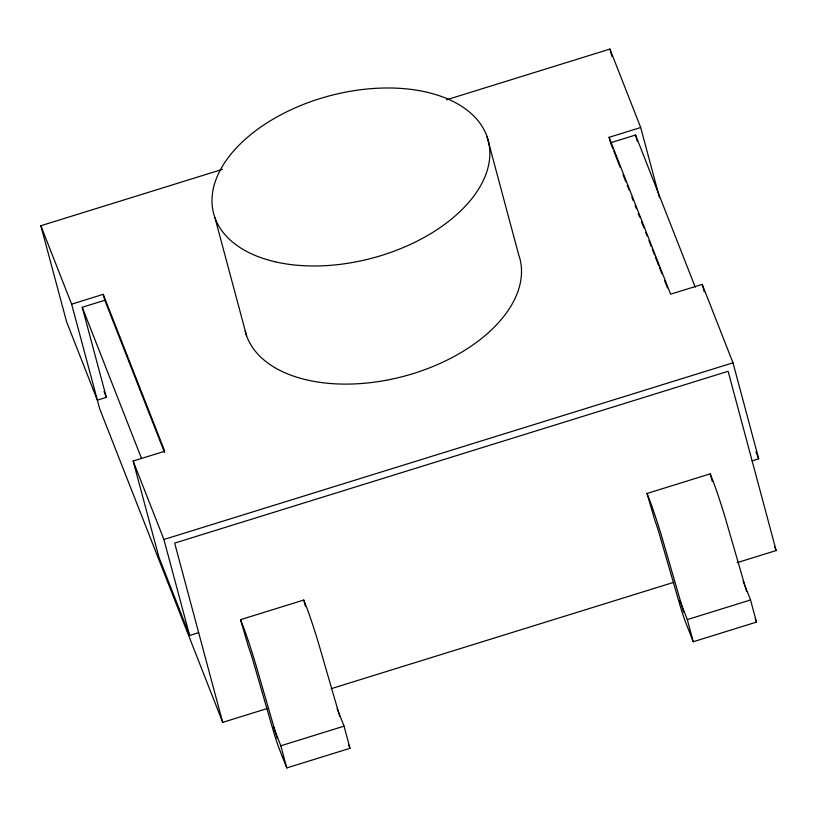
<?xml version="1.0" encoding="UTF-8"?>
<svg xmlns="http://www.w3.org/2000/svg" width="817" height="817" viewBox="0 0 817 817"><rect width="100%" height="100%" fill="white"/><g stroke="black" fill="none" stroke-linecap="round" stroke-linejoin="round"><path stroke-width="1.23" d="M164.493 452.424L104.811 300.268L82.231 307.274L106.363 397.348L97.335 400.146L66.565 321.714L40.85 225.737L222.418 169.364M446.644 99.766L609.931 49.071L640.691 127.503L659.493 197.643M40.85 225.737L71.62 304.169L103.228 294.355L164.758 451.229L133.151 461.043L158.866 557.02L189.626 635.463L198.664 632.654M610.248 141.688L609.084 137.317L640.691 127.503M695.247 287.175L635.565 135.019L610.544 142.781L612.852 148.684M752.11 460.839L758.707 458.797L732.992 362.819L702.222 284.377L670.614 294.191L609.084 137.317M133.151 461.043L163.911 539.486L732.992 362.819M337.104 708.431L344.049 726.15L349.993 748.301L286.757 767.929L279.22 748.709A16.861 0.899 72.8 0 1 273.215 730.429L253.056 660.841A12.735 0.684 72.8 0 0 248.511 647.033L240.525 619.664L303.761 600.035L306.804 607.828A41.187 2.206 72.8 0 1 319.294 645.849L339.749 716.407M743.164 581.163L750.537 599.964L756.471 622.115L693.245 641.743L685.708 622.523A16.861 0.899 72.8 0 1 679.693 604.243L659.533 534.655A12.735 0.684 72.8 0 0 654.999 520.848L647.013 493.468L710.249 473.84L713.282 481.642A41.187 2.206 72.8 0 1 725.782 519.663L746.575 591.406M71.62 304.169L99.633 408.612L222.694 722.361L267.802 708.359M331.191 688.68L673.749 582.337M737.138 562.658L776.15 550.546L728.121 371.286L174.664 543.101L222.694 722.361M273.45 726.977L280.823 745.778L344.049 726.15M679.938 600.791L687.311 619.592L750.537 599.964M755.95 451.77L758.707 458.797M774.761 546.992L776.15 550.546M613.781 151.043L620.256 167.556M623.034 174.634L625.812 181.711M627.201 185.245L629.049 189.963M631.827 197.04L633.216 200.584M635.064 205.302L636.453 208.835M638.302 213.554L639.691 217.097M641.539 221.815L643.857 227.708M645.706 232.426L647.095 235.97M648.943 240.688L651.251 246.581M652.18 248.94L654.499 254.843M655.418 257.202L658.655 265.454M659.585 267.813L661.893 273.715M664.67 280.782L667.448 287.86M755.143 618.724L756.471 622.115M647.013 493.468L650.056 501.27A41.187 2.206 72.8 0 1 662.546 539.291L683.686 612.219M348.655 744.91L349.993 748.301M240.525 619.664L243.568 627.456A41.187 2.206 72.8 0 1 256.058 665.477L277.198 738.405M82.231 307.274L141.453 458.255M104.065 391.496L106.363 397.348M702.222 284.377L704.203 291.761M635.565 135.019L637.199 141.137M609.931 49.071L611.913 56.455M710.249 473.84L712.22 481.223M687.311 619.592L693.245 641.743M486.932 136.276L518.581 254.404A142.076 83.916 -15 0 1 407.05 375.401A142.076 83.916 -15 0 1 245.151 331.161M214.922 217.679L246.571 335.807M303.761 600.035L305.405 606.183M280.823 745.778L286.757 767.929M103.228 294.355L104.811 300.268M163.911 539.486L189.626 635.463M274.849 261.726A142.076 83.916 -15 0 0 489.649 158.151A142.076 83.916 -15 0 0 288.268 111.061A142.076 83.916 -15 0 0 274.849 261.726"/></g></svg>
